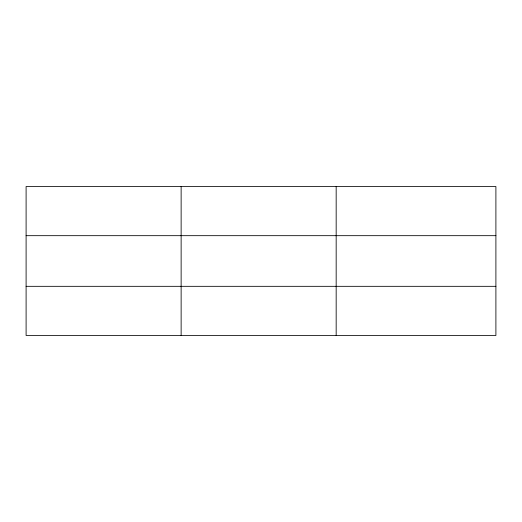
<?xml version="1.0" encoding="UTF-8"?>
<svg xmlns="http://www.w3.org/2000/svg" width="522" height="522" viewBox="0 0 522 522"><rect width="100%" height="100%" fill="white"/><g stroke="black" fill="none" stroke-linecap="round" stroke-linejoin="round"><path stroke-width="0.78" d="M181.134 186.517L181.134 335.483M336.168 186.517L336.168 335.483M495.9 235.676L495.9 186.517L26.1 186.517L26.1 335.483L495.9 335.483L495.9 235.676L26.1 235.676M26.1 286.324L495.9 286.324"/></g></svg>
